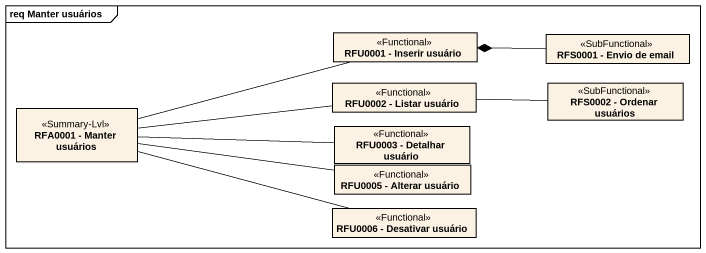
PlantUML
@startuml
mainframe req Manter usuários
hide circle
hide empty members
class "RFU0001 - Inserir usuário" as RFU0001_Inserir_usuário <<Functional>>
class "RFS0001 - Envio de email" as RFS0001_Envio_de_email <<SubFunctional>>
class "RFU0002 - Listar usuário" as RFU0002_Listar_usuário <<Functional>>
class "RFS0002 - Ordenar usuários" as RFS0002_Ordenar_usuários <<SubFunctional>>
class "RFA0001 - Manter usuários" as RFA0001_Manter_usuários <<Summary-Lvl>>
class "RFU0003 - Detalhar usuário" as RFU0003_Detalhar_usuário <<Functional>>
class "RFU0005 - Alterar usuário" as RFU0005_Alterar_usuário <<Functional>>
class "RFU0006 - Desativar usuário" as RFU0006_Desativar_usuário <<Functional>>
RFU0001_Inserir_usuário -left- RFA0001_Manter_usuários
RFS0001_Envio_de_email -left-* RFU0001_Inserir_usuário
RFU0002_Listar_usuário -left- RFA0001_Manter_usuários
RFS0002_Ordenar_usuários -left- RFU0002_Listar_usuário
RFU0003_Detalhar_usuário -left- RFA0001_Manter_usuários
RFU0005_Alterar_usuário -left- RFA0001_Manter_usuários
RFU0006_Desativar_usuário -left- RFA0001_Manter_usuários
@enduml
